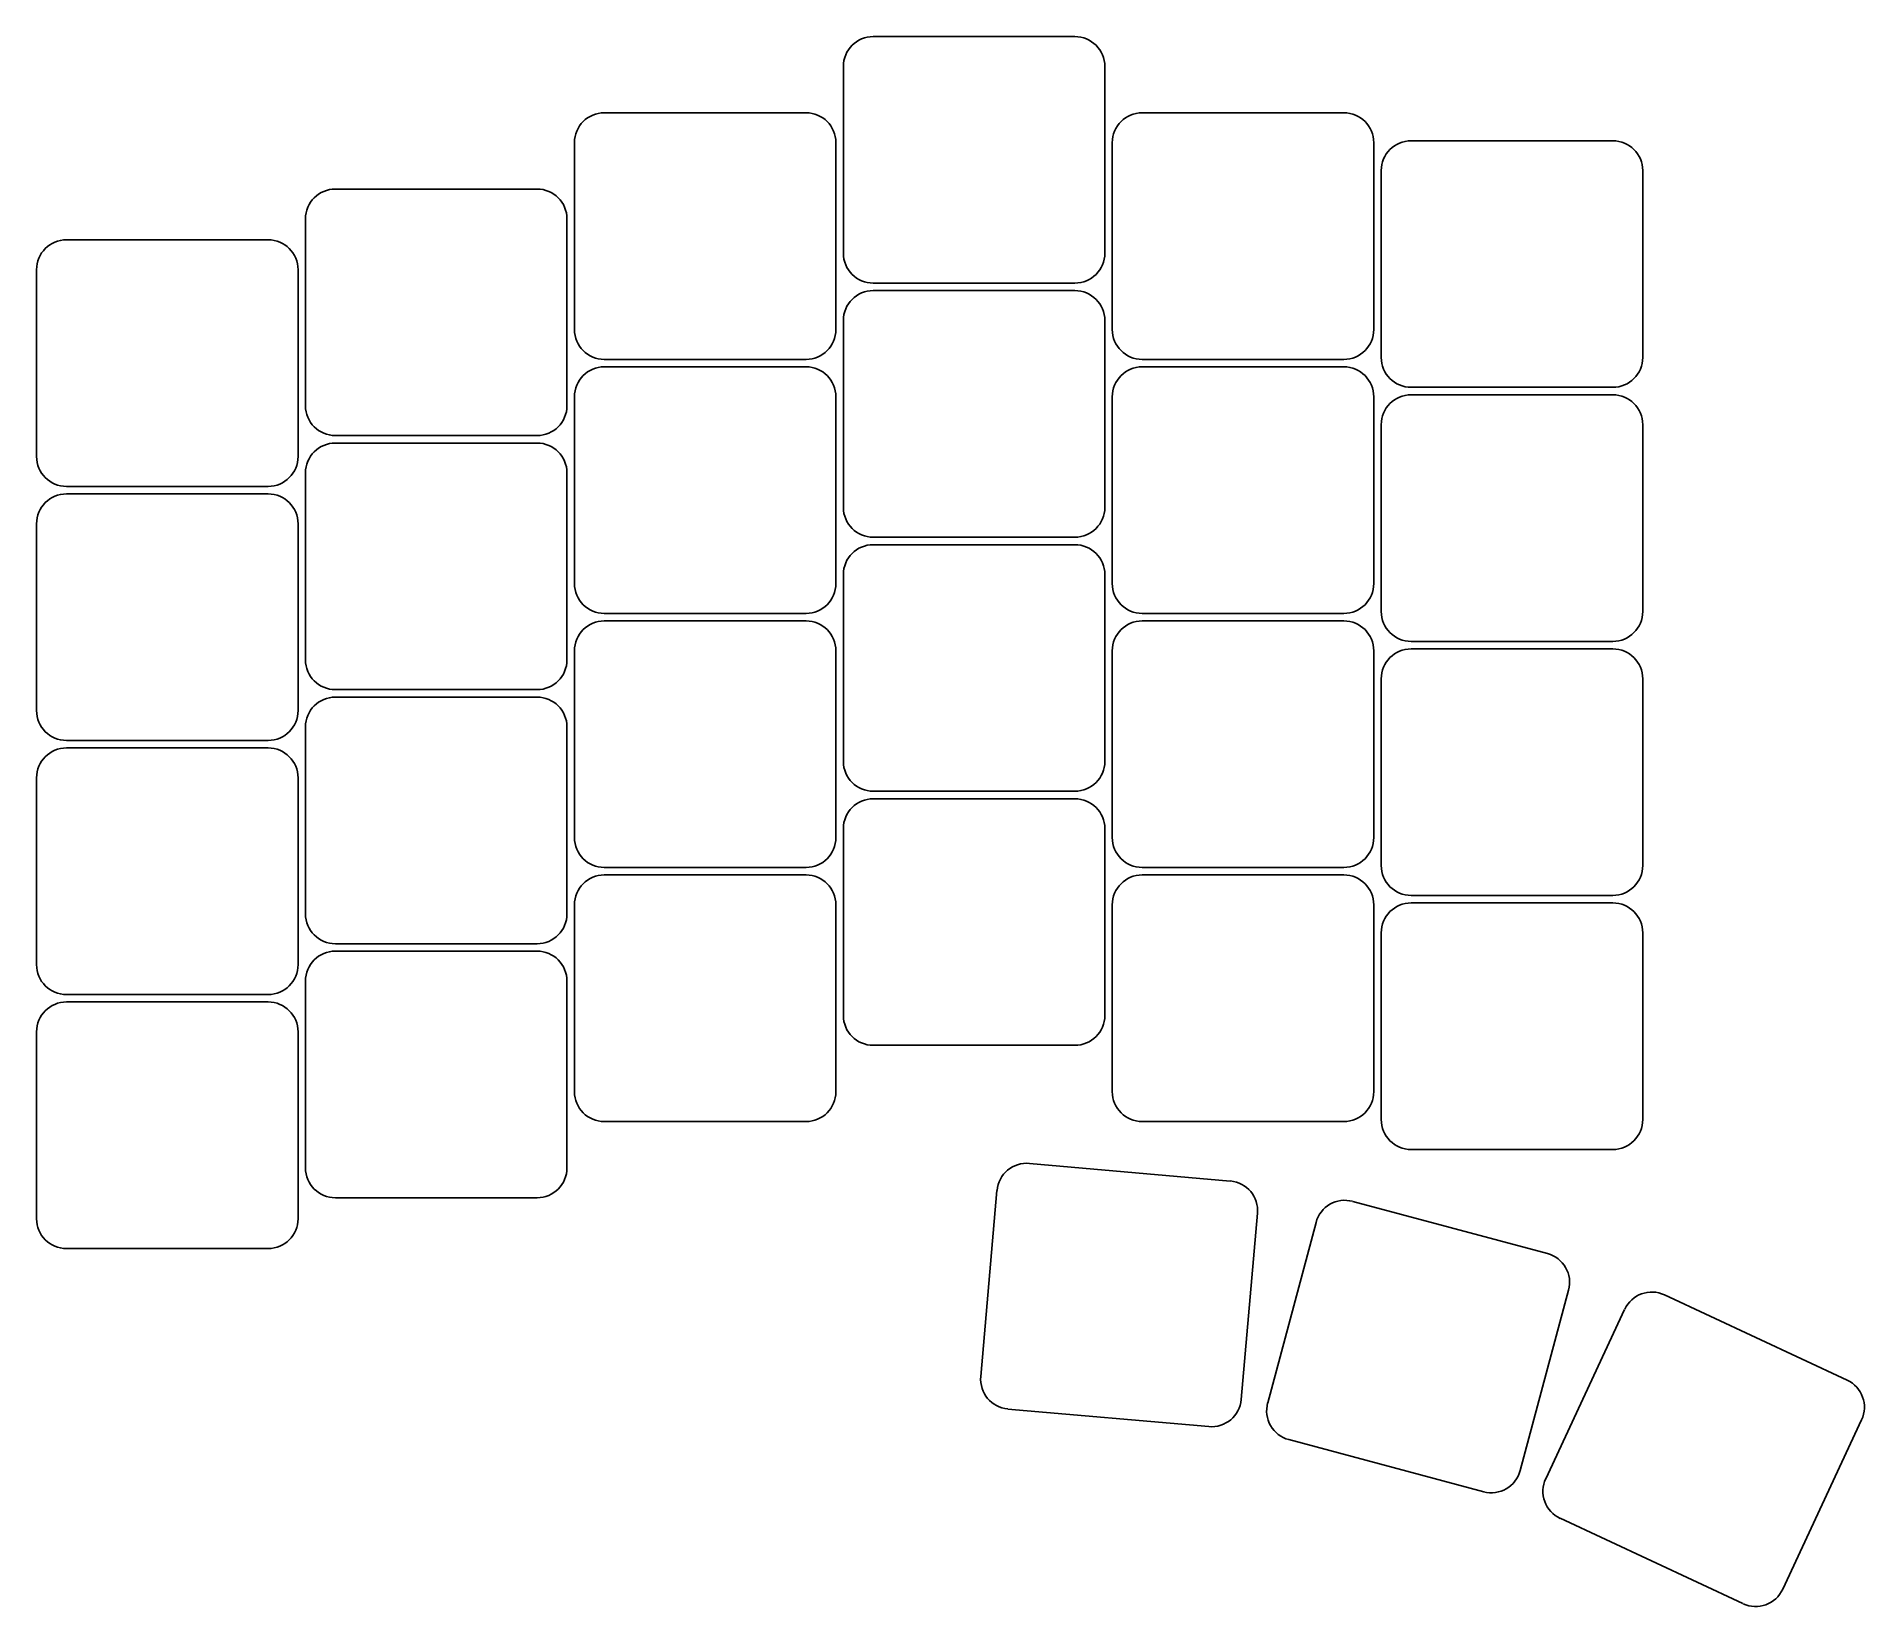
# Model space of a CAD drawing. Header units: millimetres. Extents: x 91 to 214, y -132 to -27.
import ezdxf

# ---------------------------------------------------------------- set-up
doc = ezdxf.new("R2010")
doc.units = ezdxf.units.MM

msp = doc.modelspace()

# ---------------------------------------------------------------- linework, layer by layer
for p, q in [((160.75, -27.15), (147.25, -27.15)), ((145.25, -29.15), (145.25, -41.65)), ((162.75, -41.65), (162.75, -29.15)), ((142.75, -32.25), (129.25, -32.25)), ((178.75, -32.25), (165.25, -32.25)), ((127.25, -34.25), (127.25, -46.75)), ((144.75, -46.75), (144.75, -34.25)), ((163.25, -34.25), (163.25, -46.75)), ((180.75, -46.75), (180.75, -34.25)), ((196.75, -34.12), (183.25, -34.12)), ((181.25, -36.12), (181.25, -48.62)), ((198.75, -48.62), (198.75, -36.12)), ((124.75, -37.35), (111.25, -37.35)), ((109.25, -39.35), (109.25, -51.85)), ((126.75, -51.85), (126.75, -39.35)), ((106.75, -40.75), (93.25, -40.75)), ((91.25, -42.75), (91.25, -55.25)), ((108.75, -55.25), (108.75, -42.75)), ((147.25, -43.65), (160.75, -43.65)), ((160.75, -44.15), (147.25, -44.15)), ((145.25, -46.15), (145.25, -58.65)), ((162.75, -58.65), (162.75, -46.15)), ((129.25, -48.75), (142.75, -48.75)), ((165.25, -48.75), (178.75, -48.75)), ((142.75, -49.25), (129.25, -49.25)), ((178.75, -49.25), (165.25, -49.25)), ((127.25, -51.25), (127.25, -63.75)), ((144.75, -63.75), (144.75, -51.25)), ((163.25, -51.25), (163.25, -63.75)), ((180.75, -63.75), (180.75, -51.25)), ((183.25, -50.62), (196.75, -50.62)), ((196.75, -51.12), (183.25, -51.12)), ((181.25, -53.12), (181.25, -65.62)), ((198.75, -65.62), (198.75, -53.12)), ((111.25, -53.85), (124.75, -53.85)), ((124.75, -54.35), (111.25, -54.35)), ((93.25, -57.25), (106.75, -57.25)), ((109.25, -56.35), (109.25, -68.85)), ((126.75, -68.85), (126.75, -56.35)), ((106.75, -57.75), (93.25, -57.75)), ((91.25, -59.75), (91.25, -72.25)), ((108.75, -72.25), (108.75, -59.75)), ((147.25, -60.65), (160.75, -60.65)), ((160.75, -61.15), (147.25, -61.15)), ((145.25, -63.15), (145.25, -75.65)), ((162.75, -75.65), (162.75, -63.15)), ((129.25, -65.75), (142.75, -65.75)), ((165.25, -65.75), (178.75, -65.75)), ((142.75, -66.25), (129.25, -66.25)), ((178.75, -66.25), (165.25, -66.25)), ((127.25, -68.25), (127.25, -80.75)), ((144.75, -80.75), (144.75, -68.25)), ((163.25, -68.25), (163.25, -80.75)), ((180.75, -80.75), (180.75, -68.25)), ((183.25, -67.62), (196.75, -67.62)), ((196.75, -68.12), (183.25, -68.12)), ((111.25, -70.85), (124.75, -70.85)), ((181.25, -70.12), (181.25, -82.62)), ((198.75, -82.62), (198.75, -70.12)), ((124.75, -71.35), (111.25, -71.35)), ((109.25, -73.35), (109.25, -85.85)), ((126.75, -85.85), (126.75, -73.35)), ((93.25, -74.25), (106.75, -74.25)), ((106.75, -74.75), (93.25, -74.75)), ((91.25, -76.75), (91.25, -89.25)), ((108.75, -89.25), (108.75, -76.75)), ((147.25, -77.65), (160.75, -77.65)), ((160.75, -78.15), (147.25, -78.15)), ((145.25, -80.15), (145.25, -92.65)), ((162.75, -92.65), (162.75, -80.15)), ((129.25, -82.75), (142.75, -82.75)), ((165.25, -82.75), (178.75, -82.75)), ((142.75, -83.25), (129.25, -83.25)), ((178.75, -83.25), (165.25, -83.25)), ((127.25, -85.25), (127.25, -97.75)), ((144.75, -97.75), (144.75, -85.25)), ((163.25, -85.25), (163.25, -97.75)), ((180.75, -97.75), (180.75, -85.25)), ((183.25, -84.62), (196.75, -84.62)), ((196.75, -85.12), (183.25, -85.12)), ((111.25, -87.85), (124.75, -87.85)), ((181.25, -87.12), (181.25, -99.62)), ((198.75, -99.62), (198.75, -87.12)), ((124.75, -88.35), (111.25, -88.35)), ((109.25, -90.35), (109.25, -102.85)), ((126.75, -102.85), (126.75, -90.35)), ((93.25, -91.25), (106.75, -91.25)), ((106.75, -91.75), (93.25, -91.75)), ((91.25, -93.75), (91.25, -106.25)), ((108.75, -106.25), (108.75, -93.75)), ((147.25, -94.65), (160.75, -94.65)), ((129.25, -99.75), (142.75, -99.75)), ((165.25, -99.75), (178.75, -99.75)), ((171.15, -103.73), (157.7, -102.55)), ((183.25, -101.62), (196.75, -101.62)), ((111.25, -104.85), (124.75, -104.85)), ((155.53, -104.37), (154.45, -116.82)), ((192.38, -108.58), (179.34, -105.09)), ((171.88, -118.35), (172.97, -105.89)), ((176.89, -106.5), (173.65, -118.58)), ((93.25, -108.25), (106.75, -108.25)), ((190.56, -123.11), (193.79, -111.03)), ((197.54, -112.32), (192.26, -123.65)), ((212.44, -117.05), (200.2, -111.35)), ((156.26, -118.99), (169.71, -120.16)), ((208.12, -131.04), (213.4, -119.71)), ((175.07, -121.03), (188.11, -124.52)), ((193.23, -126.3), (205.46, -132.01))]:
    msp.add_line(p, q)
for centre, start, end in [((147.25, -29.15), 90, 180), ((160.75, -29.15), 0, 90), ((129.25, -34.25), 90, 180), ((142.75, -34.25), 0, 90), ((165.25, -34.25), 90, 180), ((178.75, -34.25), 0, 90), ((183.25, -36.12), 90, 180), ((196.75, -36.12), 0, 90), ((111.25, -39.35), 90, 180), ((124.75, -39.35), 0, 90), ((93.25, -42.75), 90, 180), ((106.75, -42.75), 0, 90), ((147.25, -41.65), 180, 270), ((160.75, -41.65), 270, 0), ((147.25, -46.15), 90, 180), ((160.75, -46.15), 0, 90), ((129.25, -46.75), 180, 270), ((142.75, -46.75), 270, 0), ((165.25, -46.75), 180, 270), ((178.75, -46.75), 270, 0), ((183.25, -48.62), 180, 270), ((196.75, -48.62), 270, 0), ((129.25, -51.25), 90, 180), ((142.75, -51.25), 0, 90), ((165.25, -51.25), 90, 180), ((178.75, -51.25), 0, 90), ((183.25, -53.12), 90, 180), ((196.75, -53.12), 0, 90), ((111.25, -51.85), 180, 270), ((124.75, -51.85), 270, 0), ((111.25, -56.35), 90, 180), ((124.75, -56.35), 0, 90), ((93.25, -55.25), 180, 270), ((106.75, -55.25), 270, 0), ((93.25, -59.75), 90, 180), ((106.75, -59.75), 0, 90), ((147.25, -58.65), 180, 270), ((160.75, -58.65), 270, 0), ((147.25, -63.15), 90, 180), ((160.75, -63.15), 0, 90), ((129.25, -63.75), 180, 270), ((142.75, -63.75), 270, 0), ((165.25, -63.75), 180, 270), ((178.75, -63.75), 270, 0), ((183.25, -65.62), 180, 270), ((196.75, -65.62), 270, 0), ((129.25, -68.25), 90, 180), ((142.75, -68.25), 0, 90), ((165.25, -68.25), 90, 180), ((178.75, -68.25), 0, 90), ((183.25, -70.12), 90, 180), ((196.75, -70.12), 0, 90), ((111.25, -68.85), 180, 270), ((124.75, -68.85), 270, 0), ((111.25, -73.35), 90, 180), ((124.75, -73.35), 0, 90), ((93.25, -72.25), 180, 270), ((106.75, -72.25), 270, 0), ((93.25, -76.75), 90, 180), ((106.75, -76.75), 0, 90), ((147.25, -75.65), 180, 270), ((160.75, -75.65), 270, 0), ((147.25, -80.15), 90, 180), ((160.75, -80.15), 0, 90), ((129.25, -80.75), 180, 270), ((142.75, -80.75), 270, 0), ((165.25, -80.75), 180, 270), ((178.75, -80.75), 270, 0), ((183.25, -82.62), 180, 270), ((196.75, -82.62), 270, 0), ((129.25, -85.25), 90, 180), ((142.75, -85.25), 0, 90), ((165.25, -85.25), 90, 180), ((178.75, -85.25), 0, 90), ((183.25, -87.12), 90, 180), ((196.75, -87.12), 0, 90), ((111.25, -85.85), 180, 270), ((124.75, -85.85), 270, 0), ((93.25, -89.25), 180, 270), ((106.75, -89.25), 270, 0), ((111.25, -90.35), 90, 180), ((124.75, -90.35), 0, 90), ((93.25, -93.75), 90, 180), ((106.75, -93.75), 0, 90), ((147.25, -92.65), 180, 270), ((160.75, -92.65), 270, 0), ((129.25, -97.75), 180, 270), ((142.75, -97.75), 270, 0), ((165.25, -97.75), 180, 270), ((178.75, -97.75), 270, 0), ((183.25, -99.62), 180, 270), ((196.75, -99.62), 270, 0), ((157.53, -104.54), 85, 175), ((111.25, -102.85), 180, 270), ((124.75, -102.85), 270, 0), ((170.98, -105.72), 355, 85), ((178.82, -107.02), 75, 165), ((93.25, -106.25), 180, 270), ((106.75, -106.25), 270, 0), ((191.86, -110.52), 345, 75), ((199.36, -113.16), 65, 155), ((156.44, -116.99), 175, 265), ((211.59, -118.87), 335, 65), ((169.89, -118.17), 265, 355), ((175.58, -119.1), 165, 255), ((188.62, -122.59), 255, 345), ((194.07, -124.49), 155, 245), ((206.31, -130.2), 245, 335)]:
    msp.add_arc(centre, 2, start, end)

doc.saveas('drawing.dxf')
